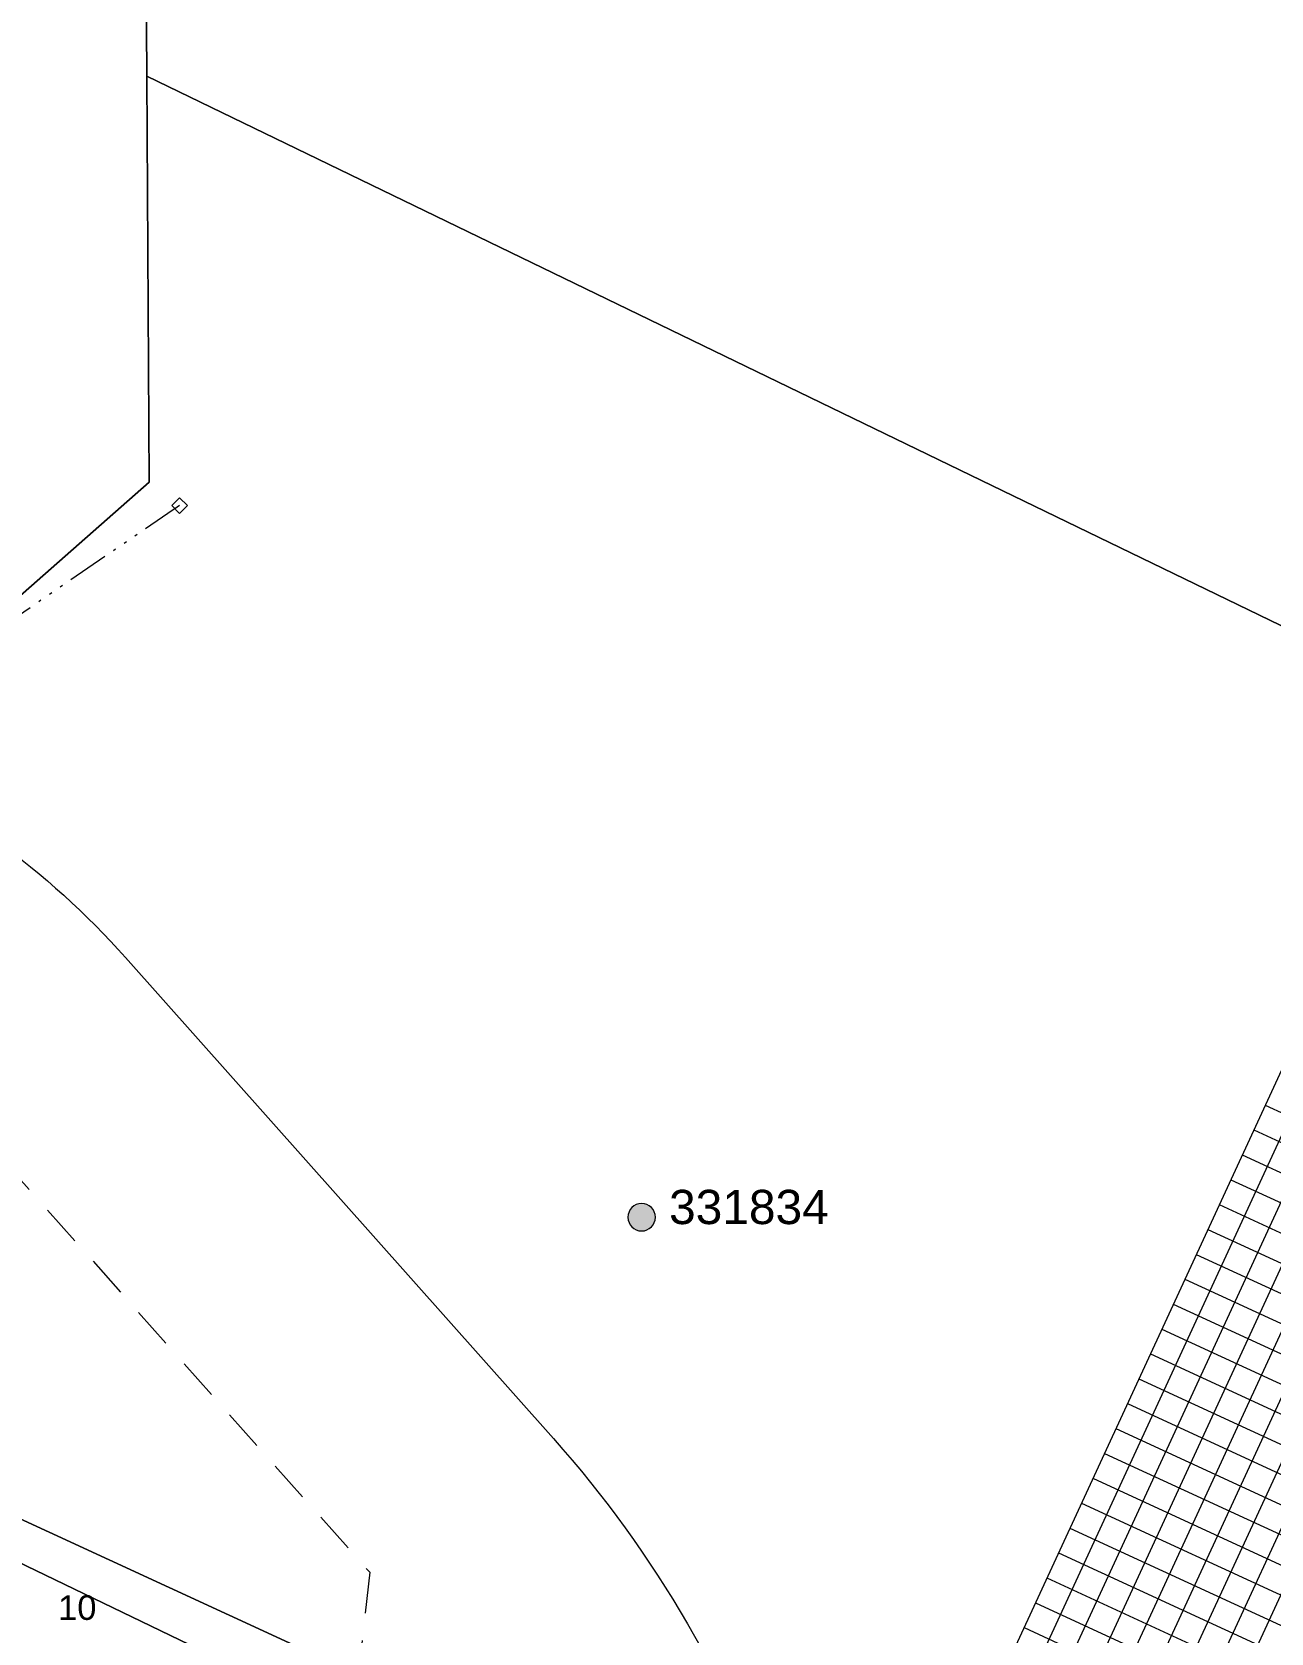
# Model space of a CAD drawing. Header units: metres. Extents: x 0 to 307451, y 0 to 6277344.
# Drawn here: x 305463.6 to 305553.9, y 6275291.2 to 6275408.1 of the extents above; entities that cross this region are included whole.
import ezdxf
from ezdxf.enums import TextEntityAlignment as Align

# ---------------------------------------------------------------- set-up
doc = ezdxf.new("R2010")
doc.units = ezdxf.units.M
for name, pattern in [('Dash', [5, 3, -2]), ('IE Trench LV', [6, 4, -2]), ('PHANTOMX2', [6.6, 3, -0.75, 0.2, -0.75, 0.2, -0.75, 0.2, -0.75])]:
    doc.linetypes.add(name, pattern=pattern)
doc.layers.get('0').update_dxf_attribs({"color": 6})
for name, color, linetype, lineweight in [('_User Miscellaneous1', 30, 'Continuous', 13), ('Cadastre Developer_SP_NEW', 92, 'Continuous', 15), ('Cadastre Land Parcels_SP_EXT', 118, 'Continuous', 15), ('Cadastre Roads_SP_EXT', 218, 'Continuous', 15), ('Services_SP_MOD', 3, 'PHANTOMX2', 20)]:
    doc.layers.add(name, color=color, linetype=linetype, lineweight=lineweight)
doc.layers.add('_User Miscellaneous10', color=252, linetype='Continuous', lineweight=13, plot=False, transparency=0.75)
doc.layers.add('_User Miscellaneous12', color=252, linetype='Continuous', lineweight=13, plot=False, transparency=0.5)
doc.styles.add('POLE_LABEL', font='arial.ttf', dxfattribs={"height": 2})
doc.styles.get("Standard").update_dxf_attribs({"font": 'arial.ttf'})

# ---------------------------------------------------------------- blocks, each defined once
blk = doc.blocks.new('CCP_EXT')
at = {"flags": 9}
for tag, p in [('STATE', (0, -1.8)), ('LEGEND', (0, -1.4)), ('LIFE_SUPPORT', (0, -1.6)), ('NOTES', (0, -2))]:
    blk.add_attdef(tag, text='', height=0.2, dxfattribs=at).set_placement(p, align=Align.MIDDLE_LEFT)
blk.add_wipeout([(0, 0.57), (0.57, 0), (0, -0.57), (-0.57, 0)])
blk.add_lwpolyline([(-0.57, 0), (0, 0.57), (0.57, 0), (0, -0.57), (-0.57, 0)])
at = {"flags": 1}
blk.add_attdef('Z', (0, 0), '', height=0.2, dxfattribs=at)
at = {"flags": 9}
for tag, p in [('CCP_TYPE', (0, 0)), ('CONSTRUCTED_VOLTAGE', (0, -0.2)), ('OPERATING_VOLTAGE', (0, -0.6)), ('ORIENTATION', (0, -0.8)), ('OWNED_BY', (0, -1)), ('NO_PHASES', (0, -0.4)), ('USAGE', (0, -1.2))]:
    blk.add_attdef(tag, text='', height=0.2, dxfattribs=at).set_placement(p, align=Align.MIDDLE_LEFT)
blk = doc.blocks.new('POLE_EXT')
blk.add_hatch(color=256).paths.add_polyline_path([(-1, 0, 1), (1, 0, 1)])
blk.add_lwpolyline([(-1, 0, 1), (1, 0, 1)], format="xyb", close=True)
at = {"flags": 8}
blk.add_attdef('pNumber', text='', height=2, dxfattribs=at).set_placement((2.5, 2.5), align=Align.MIDDLE_CENTER)
at = {"style": 'POLE_LABEL', "flags": 9}
for tag, p in [('STRUCTURE_PLANT_NUMBER', (1.35, 0.03)), ('STREET_CODE', (1.35, -0.2))]:
    blk.add_attdef(tag, text='', height=0.2, dxfattribs=at).set_placement(p, align=Align.MIDDLE_LEFT)
at = {"flags": 9}
for tag, p in [('OWNED_BY', (1.35, -0.4)), ('SPECIAL_USE', (1.35, -0.8)), ('STATE', (1.35, -1)), ('PARENT', (1.35, -0.6)), ('USAGE', (1.35, -1.2)), ('cLV', (1.35, -1.4)), ('hDepth', (1.35, -1.6)), ('hDia', (1.35, -1.8)), ('cHV', (1.35, -2)), ('LBRACKET', (1.35, -2.2)), ('LExisting', (1.35, -2.4)), ('cLinedev', (1.35, -3.4)), ('LANTNUMBER', (1.35, -2.6)), ('LOther', (1.35, -2.8)), ('LRemove', (1.35, -3)), ('LEGEND', (1.35, -3.2)), ('LOCATION', (1.35, -3.6)), ('pExisting', (1.35, -3.8)), ('pFooting', (1.35, -4.4)), ('pNew', (1.35, -4.6)), ('PFNUMBER', (1.35, -4)), ('NEWPFNUMBER', (1.35, -4.2)), ('pRelocate', (1.35, -5)), ('pRemove', (1.35, -5.2)), ('pReplace', (1.35, -5.4)), ('pStay', (1.35, -5.6)), ('pType', (1.35, -5.8)), ('cspan', (1.35, -6)), ('STREETNAME', (1.35, -6.2)), ('SUBURB', (1.35, -6.4)), ('OPERATED_BY', (1.36, -7.01)), ('NOTES', (1.35, -6.6)), ('MAINTAINED_BY', (1.36, -6.81))]:
    blk.add_attdef(tag, text='', height=0.2, dxfattribs=at).set_placement(p, align=Align.MIDDLE_LEFT)
at = {"flags": 1}
blk.add_attdef('Z', (1.35, -7.33), '', height=0.2, dxfattribs=at)
blk = doc.blocks.new('*U283')
at = {"transparency": 33554559}
for p, q in [((-50, 50), (-50, -50)), ((-48, 50), (-48, -50)), ((-46, 50), (-46, -50)), ((-44, 50), (-44, -50)), ((-42, 50), (-42, -50)), ((-40, 50), (-40, -50)), ((-38, 50), (-38, -50)), ((-36, 50), (-36, -50)), ((-34, 50), (-34, -50)), ((-50, 8), (50, 8)), ((-50, 6), (50, 6)), ((-50, 4), (50, 4)), ((-50, 2), (50, 2)), ((-50, 0), (50, 0)), ((-50, -2), (50, -2)), ((-50, -4), (50, -4)), ((-50, -6), (50, -6)), ((-50, -8), (50, -8)), ((-50, -10), (50, -10)), ((-50, -12), (50, -12)), ((-50, -14), (50, -14)), ((-50, -16), (50, -16)), ((-50, -18), (50, -18)), ((-50, -20), (50, -20)), ((-50, -22), (50, -22)), ((-50, -24), (50, -24)), ((-50, -26), (50, -26)), ((-50, -28), (50, -28)), ((-50, -30), (50, -30)), ((-50, -32), (50, -32)), ((-50, -34), (50, -34))]:
    blk.add_line(p, q, dxfattribs=at)

msp = doc.modelspace()

# ---------------------------------------------------------------- linework, layer by layer
at = {"layer": 'Cadastre Developer_SP_NEW', "linetype": 'Dash', "transparency": 33554534}
for p, q in [((305458.0342, 6275329.5612), (305488.1906, 6275295.6543)), ((305488.1906, 6275295.6543), (305487.4408, 6275289.0177))]:
    msp.add_line(p, q, dxfattribs=at)
at = {"layer": 'Cadastre Developer_SP_NEW', "transparency": 33554687, "flags": 128}
msp.add_lwpolyline([(305422.5706, 6275318.061), (305421.9564, 6275318.3444), (305431.8299, 6275339.7396), (305472.105, 6275375.209), (305471.922, 6275404.8549)], dxfattribs=at)
at = {"layer": 'Cadastre Developer_SP_NEW', "transparency": 33554687}
msp.add_lwpolyline([(305441.5133, 6275359.1244), (305449.8836, 6275355.4383, -0.10767678), (305470.3634, 6275340.5267), (305501.5923, 6275305.4139, -0.10074161), (305518.2596, 6275276.7124), (305518.8194, 6275275.0526, 0.01105351), (305519.429, 6275273.3691)], format="xyb", dxfattribs=at)
at = {"layer": 'Cadastre Developer_SP_NEW', "ltscale": 0.5, "transparency": 33554687, "flags": 128}
for points in [[(305422.5706, 6275318.061), (305451.6349, 6275304.6503), (305486.6835, 6275288.4784)], [(305696.6907, 6275191.5782), (305570.7812, 6275249.6745), (305519.429, 6275273.3691), (305486.6835, 6275288.4784), (305451.6349, 6275304.6503), (305422.5706, 6275318.061)]]:
    msp.add_lwpolyline(points, dxfattribs=at)
at = {"layer": 'Cadastre Land Parcels_SP_EXT', "linetype": 'Continuous'}
for points in [[(305776.586, 6275370.375), (305506.138, 6275500.84), (305471.79, 6275426.372), (305471.922, 6275404.855), (305631.132, 6275327.712), (305734.372, 6275277.69), (305776.586, 6275370.375)], [(305734.372, 6275277.69), (305631.132, 6275327.712), (305471.922, 6275404.855), (305472.105, 6275375.209), (305431.837, 6275339.755), (305421.066, 6275316.415), (305633.333, 6275213.957), (305692.359, 6275185.466), (305709.618, 6275223.311), (305734.372, 6275277.69)], [(305650.7, 6275093.908), (305692.359, 6275185.466), (305633.333, 6275213.957), (305421.066, 6275316.415), (305379.528, 6275226.405), (305635.511, 6275101.328), (305650.7, 6275093.908)]]:
    msp.add_lwpolyline(points, close=True, dxfattribs=at)
at = {"layer": 'Cadastre Roads_SP_EXT', "linetype": 'Continuous'}
msp.add_lwpolyline([(305446.538, 6275419.657), (305416.65, 6275354.86), (305412.225, 6275345.267), (305395.188, 6275308.35), (305361.498, 6275235.346), (305319.214, 6275143.722), (305298.376, 6275098.567), (305306.516, 6275090.086), (305313.337, 6275082.977), (305379.528, 6275226.405), (305421.066, 6275316.415), (305431.837, 6275339.755), (305472.105, 6275375.209), (305471.922, 6275404.855), (305471.79, 6275426.372)], dxfattribs=at)

# ---------------------------------------------------------------- block references
at = {"layer": '_User Miscellaneous1'}
ref = msp.add_blockref('POLE_EXT', (305508.0318, 6275321.5693), dxfattribs=at)
ref.add_attrib('ASSET_NUM', '331834', dxfattribs={"layer": '0', "height": 2.5, "style": 'POLE_LABEL'}).set_placement((305510.0318, 6275322.3193), align=Align.MIDDLE_LEFT)
at = {"layer": '_User Miscellaneous12', "linetype": 'IE Trench LV', "rotation": 335.2307551801796}
msp.add_blockref('*U283', (305595.5747, 6275301.545), dxfattribs=at)

# ---------------------------------------------------------------- texts
at = {"layer": '_User Miscellaneous10', "insert": (305466.8549, 6275293.0703), "char_height": 1.8, "attachment_point": 5}
msp.add_mtext('{\\fSwis721 BT|b0|i0|c0|p34;10}', dxfattribs=at)

# ---------------------------------------------------------------- next in the draw order: block references
at = {"layer": 'Services_SP_MOD'}
msp.add_blockref('CCP_EXT', (305474.3163, 6275373.512), dxfattribs=at)

# ---------------------------------------------------------------- next in the draw order: linework, layer by layer
at = {"layer": 'Cadastre Developer_SP_NEW', "linetype": 'Continuous'}
msp.add_lwpolyline([(305776.586, 6275370.375), (305506.138, 6275500.84), (305471.79, 6275426.372), (305471.922, 6275404.855), (305631.132, 6275327.712), (305734.372, 6275277.69), (305776.586, 6275370.375)], close=True, dxfattribs=at)
at = {"layer": 'Services_SP_MOD'}
msp.add_lwpolyline([(305474.3163, 6275373.512), (305428.558, 6275342.206), (305418.071, 6275348.398)], dxfattribs=at)

doc.saveas('drawing.dxf')
